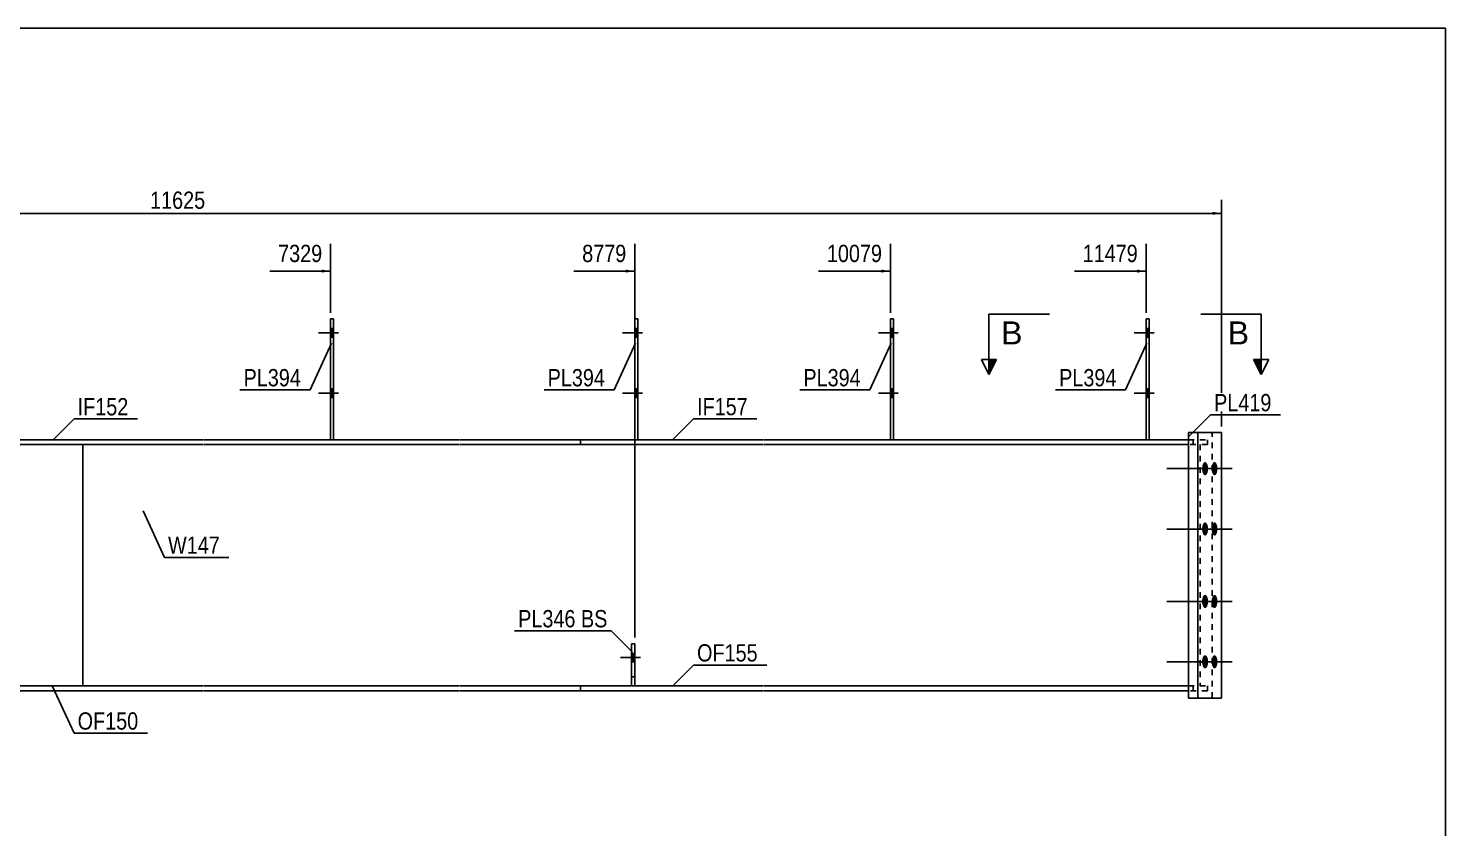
# Model space of a CAD drawing. Header units: millimetres. Extents: x -321 to 81, y -168 to 109.
# Drawn here: x -153.4 to 81.3, y -23.5 to 109 of the extents above; entities that cross this region are included whole.
import ezdxf

# ---------------------------------------------------------------- set-up
doc = ezdxf.new("R2010")
doc.units = ezdxf.units.MM
doc.linetypes.add('DXK_LINE_DOT1', pattern=[1.8814, 0.9407, -0.9407])
doc.linetypes.add('DXK_LINE_DOT2', pattern=[3.9198, 1.9599, -1.9599])
doc.styles.add('Arial', font='ARIAL.TTF', dxfattribs={"height": 0.2})
doc.styles.add('Arial Narrow', font='ARIALN.TTF', dxfattribs={"height": 0.2})

# ---------------------------------------------------------------- blocks, each defined once
blk = doc.blocks.new('Unknown-624482646-1210')
at = {"color": 5, "linetype": 'Continuous'}
for p, q in [((81.34, 108.96), (-318.66, 108.96)), ((81.34, -168.04), (81.34, 108.96))]:
    blk.add_line(p, q, dxfattribs=at)
blk = doc.blocks.new('Bolt-624482646-1265 - 1262')
at = {"linetype": 'Continuous'}
for points in [[(32.25, 57.8), (32.25, 59.2), (31.75, 59.2), (31.75, 57.8)], [(32.25, 57.8), (32.25, 59.2), (31.75, 59.2), (31.75, 57.8)], [(32.25, 47.8), (32.25, 49.2), (31.75, 49.2), (31.75, 47.8)], [(32.25, 47.8), (32.25, 49.2), (31.75, 49.2), (31.75, 47.8)]]:
    blk.add_hatch(color=3, dxfattribs=at).paths.add_polyline_path(points)
at = {"color": 3, "linetype": 'Continuous'}
for p, q in [((32.25, 59.2), (31.75, 59.2)), ((32.25, 59.2), (31.75, 59.2)), ((33.05, 58.5), (29.75, 58.5)), ((33.05, 58.5), (29.75, 58.5)), ((32.25, 57.8), (31.75, 57.8)), ((32.25, 57.8), (31.75, 57.8)), ((33.05, 48.5), (29.75, 48.5)), ((33.05, 48.5), (29.75, 48.5)), ((32.25, 49.2), (31.75, 49.2)), ((32.25, 49.2), (31.75, 49.2)), ((32.25, 47.8), (31.75, 47.8)), ((32.25, 47.8), (31.75, 47.8))]:
    blk.add_line(p, q, dxfattribs=at)
blk = doc.blocks.new('Bolt-624482646-1266 - 1262')
at = {"color": 3, "linetype": 'DXK_LINE_DOT2'}
for p, q in [((-52, 4.7), (-55.3, 4.7)), ((-52.95, 5.4), (-53.45, 5.4)), ((-52.95, 4), (-53.45, 4))]:
    blk.add_line(p, q, dxfattribs=at)
blk = doc.blocks.new('Part-624482646-1524 - 1262')
at = {"color": 7, "linetype": 'DXK_LINE_DOT1'}
for p, q in [((-279.5, 40), (-299.5, 40)), ((-299.5, 40), (-299.5, 0)), ((-236.8, 40), (-279.4, 40)), ((-194.45, 40), (-236.7, 40)), ((-144.35, 40), (-194.35, 40)), ((-299.5, 0), (-279.5, 0)), ((-279.4, 0), (-258.6, 0)), ((-258.1, 0), (-236.8, 0)), ((-236.7, 0), (-194.45, 0)), ((-194.35, 0), (-144.35, 0))]:
    blk.add_line(p, q, dxfattribs=at)
at = {"color": 2, "linetype": 'Continuous'}
blk.add_line((-144.35, 40), (-144.35, 0), dxfattribs=at)
blk = doc.blocks.new('Bolt-624482646-1267 - 1262')
at = {"linetype": 'Continuous'}
blk.add_hatch(color=3, dxfattribs=at).paths.add_polyline_path([(-52.95, 4), (-52.95, 5.4), (-53.45, 5.4), (-53.45, 4)])
at = {"color": 3, "linetype": 'Continuous'}
for p, q in [((-52, 4.7), (-55.3, 4.7)), ((-52.95, 5.4), (-53.45, 5.4)), ((-52.95, 4), (-53.45, 4))]:
    blk.add_line(p, q, dxfattribs=at)
blk = doc.blocks.new('Bolt-624482646-1268 - 1262')
at = {"linetype": 'Continuous'}
for points in [[(-102.8, 57.8), (-102.8, 59.2), (-103.3, 59.2), (-103.3, 57.8)], [(-102.8, 57.8), (-102.8, 59.2), (-103.3, 59.2), (-103.3, 57.8)], [(-102.8, 47.8), (-102.8, 49.2), (-103.3, 49.2), (-103.3, 47.8)], [(-102.8, 47.8), (-102.8, 49.2), (-103.3, 49.2), (-103.3, 47.8)]]:
    blk.add_hatch(color=3, dxfattribs=at).paths.add_polyline_path(points)
at = {"color": 3, "linetype": 'Continuous'}
for p, q in [((-102.8, 59.2), (-103.3, 59.2)), ((-102.8, 59.2), (-103.3, 59.2)), ((-102, 58.5), (-105.3, 58.5)), ((-102, 58.5), (-105.3, 58.5)), ((-102.8, 57.8), (-103.3, 57.8)), ((-102.8, 57.8), (-103.3, 57.8)), ((-102, 48.5), (-105.3, 48.5)), ((-102, 48.5), (-105.3, 48.5)), ((-102.8, 49.2), (-103.3, 49.2)), ((-102.8, 49.2), (-103.3, 49.2)), ((-102.8, 47.8), (-103.3, 47.8)), ((-102.8, 47.8), (-103.3, 47.8))]:
    blk.add_line(p, q, dxfattribs=at)
blk = doc.blocks.new('Part-624482646-1390 - 1262')
at = {"color": 2, "linetype": 'Continuous'}
for p, q in [((44.25, 42), (38.74, 42)), ((38.74, 42), (38.74, -2)), ((40.32, -2), (40.32, 42)), ((44.25, -2), (44.25, 42)), ((44.25, -2), (38.74, -2))]:
    blk.add_line(p, q, dxfattribs=at)
at = {"color": 7, "linetype": 'DXK_LINE_DOT1'}
blk.add_line((42.67, -2), (42.67, 42), dxfattribs=at)
blk = doc.blocks.new('Part-624482646-1608 - 1262')
at = {"color": 2, "linetype": 'Continuous'}
for p, q in [((-52.45, 60.8), (-52.95, 60.8)), ((-52.95, 60.8), (-52.95, 40.8)), ((-52.45, 40.8), (-52.45, 60.8))]:
    blk.add_line(p, q, dxfattribs=at)
at = {"color": 7, "linetype": 'DXK_LINE_DOT1'}
blk.add_line((-52.95, 40.8), (-52.45, 40.8), dxfattribs=at)
blk = doc.blocks.new('Part-624482646-1544 - 1262')
at = {"color": 2, "linetype": 'Continuous'}
for p, q in [((-102.8, 60.8), (-103.3, 60.8)), ((-103.3, 60.8), (-103.3, 40.8)), ((-102.8, 40.8), (-102.8, 60.8))]:
    blk.add_line(p, q, dxfattribs=at)
at = {"color": 7, "linetype": 'DXK_LINE_DOT1'}
blk.add_line((-103.3, 40.8), (-102.8, 40.8), dxfattribs=at)
blk = doc.blocks.new('Bolt-624482646-1508 - 1262')
at = {"linetype": 'Continuous'}
for points in [[(41, 36), (41.01, 36.23), (41.05, 36.45), (41.1, 36.65), (41.17, 36.82), (41.25, 36.95), (41.35, 37.05), (41.45, 37.09), (41.55, 37.09), (41.66, 37.05), (41.75, 36.95), (41.84, 36.82), (41.91, 36.65), (41.96, 36.45), (41.99, 36.23), (42, 36), (41.99, 35.77), (41.96, 35.55), (41.91, 35.35), (41.84, 35.18), (41.75, 35.05), (41.66, 34.95), (41.55, 34.91), (41.45, 34.91), (41.35, 34.95), (41.25, 35.05), (41.17, 35.18), (41.1, 35.35), (41.05, 35.55), (41.01, 35.77)], [(42.59, 36), (42.6, 36.23), (42.63, 36.45), (42.68, 36.65), (42.75, 36.82), (42.83, 36.95), (42.92, 37.05), (43.02, 37.09), (43.12, 37.09), (43.22, 37.05), (43.31, 36.95), (43.39, 36.82), (43.46, 36.65), (43.51, 36.45), (43.54, 36.23), (43.55, 36), (43.54, 35.77), (43.51, 35.55), (43.46, 35.35), (43.39, 35.18), (43.31, 35.05), (43.22, 34.95), (43.12, 34.91), (43.02, 34.91), (42.92, 34.95), (42.83, 35.05), (42.75, 35.18), (42.68, 35.35), (42.63, 35.55), (42.6, 35.77)], [(41, 26), (41.01, 26.23), (41.05, 26.45), (41.1, 26.65), (41.17, 26.82), (41.25, 26.95), (41.35, 27.05), (41.45, 27.09), (41.55, 27.09), (41.66, 27.05), (41.75, 26.95), (41.84, 26.82), (41.91, 26.65), (41.96, 26.45), (41.99, 26.23), (42, 26), (41.99, 25.77), (41.96, 25.55), (41.91, 25.35), (41.84, 25.18), (41.75, 25.05), (41.66, 24.95), (41.55, 24.91), (41.45, 24.91), (41.35, 24.95), (41.25, 25.05), (41.17, 25.18), (41.1, 25.35), (41.05, 25.55), (41.01, 25.77)], [(42.59, 26), (42.6, 26.23), (42.63, 26.45), (42.68, 26.65), (42.75, 26.82), (42.83, 26.95), (42.92, 27.05), (43.02, 27.09), (43.12, 27.09), (43.22, 27.05), (43.31, 26.95), (43.39, 26.82), (43.46, 26.65), (43.51, 26.45), (43.54, 26.23), (43.55, 26), (43.54, 25.77), (43.51, 25.55), (43.46, 25.35), (43.39, 25.18), (43.31, 25.05), (43.22, 24.95), (43.12, 24.91), (43.02, 24.91), (42.92, 24.95), (42.83, 25.05), (42.75, 25.18), (42.68, 25.35), (42.63, 25.55), (42.6, 25.77)], [(41, 14), (41.01, 14.23), (41.05, 14.45), (41.1, 14.65), (41.17, 14.82), (41.25, 14.95), (41.35, 15.05), (41.45, 15.09), (41.55, 15.09), (41.66, 15.05), (41.75, 14.95), (41.84, 14.82), (41.91, 14.65), (41.96, 14.45), (41.99, 14.23), (42, 14), (41.99, 13.77), (41.96, 13.55), (41.91, 13.35), (41.84, 13.18), (41.75, 13.05), (41.66, 12.95), (41.55, 12.91), (41.45, 12.91), (41.35, 12.95), (41.25, 13.05), (41.17, 13.18), (41.1, 13.35), (41.05, 13.55), (41.01, 13.77)], [(42.59, 14), (42.6, 14.23), (42.63, 14.45), (42.68, 14.65), (42.75, 14.82), (42.83, 14.95), (42.92, 15.05), (43.02, 15.09), (43.12, 15.09), (43.22, 15.05), (43.31, 14.95), (43.39, 14.82), (43.46, 14.65), (43.51, 14.45), (43.54, 14.23), (43.55, 14), (43.54, 13.77), (43.51, 13.55), (43.46, 13.35), (43.39, 13.18), (43.31, 13.05), (43.22, 12.95), (43.12, 12.91), (43.02, 12.91), (42.92, 12.95), (42.83, 13.05), (42.75, 13.18), (42.68, 13.35), (42.63, 13.55), (42.6, 13.77)], [(41, 4), (41.01, 4.23), (41.05, 4.45), (41.1, 4.65), (41.17, 4.82), (41.25, 4.95), (41.35, 5.05), (41.45, 5.09), (41.55, 5.09), (41.66, 5.05), (41.75, 4.95), (41.84, 4.82), (41.91, 4.65), (41.96, 4.45), (41.99, 4.23), (42, 4), (41.99, 3.77), (41.96, 3.55), (41.91, 3.35), (41.84, 3.18), (41.75, 3.05), (41.66, 2.95), (41.55, 2.91), (41.45, 2.91), (41.35, 2.95), (41.25, 3.05), (41.17, 3.18), (41.1, 3.35), (41.05, 3.55), (41.01, 3.77)], [(42.59, 4), (42.6, 4.23), (42.63, 4.45), (42.68, 4.65), (42.75, 4.82), (42.83, 4.95), (42.92, 5.05), (43.02, 5.09), (43.12, 5.09), (43.22, 5.05), (43.31, 4.95), (43.39, 4.82), (43.46, 4.65), (43.51, 4.45), (43.54, 4.23), (43.55, 4), (43.54, 3.77), (43.51, 3.55), (43.46, 3.35), (43.39, 3.18), (43.31, 3.05), (43.22, 2.95), (43.12, 2.91), (43.02, 2.91), (42.92, 2.95), (42.83, 3.05), (42.75, 3.18), (42.68, 3.35), (42.63, 3.55), (42.6, 3.77)]]:
    blk.add_hatch(color=3, dxfattribs=at).paths.add_polyline_path(points)
at = {"color": 3, "linetype": 'Continuous'}
for p, q in [((44.41, 36), (35.18, 36)), ((45.98, 36), (36.75, 36)), ((44.41, 26), (35.18, 26)), ((45.98, 26), (36.75, 26)), ((44.41, 14), (35.18, 14)), ((45.98, 14), (36.75, 14)), ((44.41, 4), (35.18, 4)), ((45.98, 4), (36.75, 4))]:
    blk.add_line(p, q, dxfattribs=at)
blk = doc.blocks.new('Part-624482646-1323 - 1262')
at = {"color": 2, "linetype": 'Continuous'}
for p, q in [((-10.1, 60.8), (-10.6, 60.8)), ((-10.6, 60.8), (-10.6, 40.8)), ((-10.1, 40.8), (-10.1, 60.8))]:
    blk.add_line(p, q, dxfattribs=at)
at = {"color": 7, "linetype": 'DXK_LINE_DOT1'}
blk.add_line((-10.6, 40.8), (-10.1, 40.8), dxfattribs=at)
blk = doc.blocks.new('Bolt-624482646-1324 - 1262')
at = {"linetype": 'Continuous'}
for points in [[(-10.1, 57.8), (-10.1, 59.2), (-10.6, 59.2), (-10.6, 57.8)], [(-10.1, 57.8), (-10.1, 59.2), (-10.6, 59.2), (-10.6, 57.8)], [(-10.1, 47.8), (-10.1, 49.2), (-10.6, 49.2), (-10.6, 47.8)], [(-10.1, 47.8), (-10.1, 49.2), (-10.6, 49.2), (-10.6, 47.8)]]:
    blk.add_hatch(color=3, dxfattribs=at).paths.add_polyline_path(points)
at = {"color": 3, "linetype": 'Continuous'}
for p, q in [((-10.1, 59.2), (-10.6, 59.2)), ((-10.1, 59.2), (-10.6, 59.2)), ((-9.3, 58.5), (-12.6, 58.5)), ((-9.3, 58.5), (-12.6, 58.5)), ((-10.1, 57.8), (-10.6, 57.8)), ((-10.1, 57.8), (-10.6, 57.8)), ((-9.3, 48.5), (-12.6, 48.5)), ((-9.3, 48.5), (-12.6, 48.5)), ((-10.1, 49.2), (-10.6, 49.2)), ((-10.1, 49.2), (-10.6, 49.2)), ((-10.1, 47.8), (-10.6, 47.8)), ((-10.1, 47.8), (-10.6, 47.8))]:
    blk.add_line(p, q, dxfattribs=at)
blk = doc.blocks.new('Part-624482646-1412 - 1262')
at = {"color": 2, "linetype": 'Continuous'}
for p, q in [((-174.35, -0.8), (-174.35, 0)), ((-124.35, 0), (-174.35, 0)), ((-82, 0), (-124.25, 0)), ((-61.9, 0), (-81.9, 0)), ((-61.9, -0.8), (-61.9, 0)), ((-124.35, -0.8), (-174.35, -0.8)), ((-82, -0.8), (-124.25, -0.8)), ((-61.9, -0.8), (-81.9, -0.8))]:
    blk.add_line(p, q, dxfattribs=at)
blk = doc.blocks.new('Part-624482646-1440 - 1262')
at = {"color": 2, "linetype": 'Continuous'}
for p, q in [((-31.65, 0), (-61.9, 0)), ((-61.9, 0), (-61.9, -0.8)), ((10.7, 0), (-31.55, 0)), ((38.74, 0), (10.8, 0)), ((-61.9, -0.8), (-31.65, -0.8)), ((-31.55, -0.8), (10.7, -0.8)), ((10.8, -0.8), (38.74, -0.8))]:
    blk.add_line(p, q, dxfattribs=at)
at = {"color": 7, "linetype": 'DXK_LINE_DOT1'}
for p, q in [((38.74, 0), (41.9, 0)), ((39.51, -0.8), (39.51, 0)), ((41.9, 0), (41.9, -0.8)), ((41.9, -0.8), (38.74, -0.8))]:
    blk.add_line(p, q, dxfattribs=at)
blk = doc.blocks.new('Part-624482646-1462 - 1262')
at = {"color": 2, "linetype": 'Continuous'}
blk.add_line((-144.35, 0), (-144.35, 40), dxfattribs=at)
at = {"color": 7, "linetype": 'DXK_LINE_DOT1'}
for p, q in [((-144.35, 40), (-124.35, 40)), ((-124.25, 40), (-82, 40)), ((-81.9, 40), (-31.65, 40)), ((-31.55, 40), (10.7, 40)), ((10.8, 40), (40.68, 40)), ((40.68, 40), (40.68, 0)), ((-124.35, 0), (-144.35, 0)), ((-82, 0), (-124.25, 0)), ((-31.65, 0), (-81.9, 0)), ((10.7, 0), (-31.55, 0)), ((38.74, 0), (10.8, 0))]:
    blk.add_line(p, q, dxfattribs=at)
blk = doc.blocks.new('Part-624482646-1506 - 1262')
at = {"color": 2, "linetype": 'Continuous'}
for p, q in [((-31.65, 40.8), (-61.9, 40.8)), ((-61.9, 40), (-61.9, 40.8)), ((-31.65, 40), (-61.9, 40)), ((10.7, 40.8), (-31.55, 40.8)), ((10.7, 40), (-31.55, 40)), ((38.74, 40.8), (10.8, 40.8)), ((38.74, 40), (10.8, 40))]:
    blk.add_line(p, q, dxfattribs=at)
at = {"color": 7, "linetype": 'DXK_LINE_DOT1'}
for p, q in [((38.74, 40.8), (41.9, 40.8)), ((39.51, 40), (39.51, 40.8)), ((41.9, 40), (40.68, 40)), ((41.9, 40.8), (41.9, 40))]:
    blk.add_line(p, q, dxfattribs=at)
blk = doc.blocks.new('Part-624482646-1603 - 1262')
at = {"color": 2, "linetype": 'Continuous'}
for p, q in [((-174.35, 40.8), (-124.35, 40.8)), ((-174.35, 40.8), (-174.35, 40)), ((-174.35, 40), (-124.35, 40)), ((-124.25, 40.8), (-82, 40.8)), ((-124.25, 40), (-82, 40)), ((-81.9, 40.8), (-61.9, 40.8)), ((-81.9, 40), (-61.9, 40)), ((-61.9, 40), (-61.9, 40.8))]:
    blk.add_line(p, q, dxfattribs=at)
blk = doc.blocks.new('Part-624482646-1549 - 1262')
at = {"color": 2, "linetype": 'Continuous'}
for p, q in [((-53.45, 0), (-53.45, 7)), ((-53.45, 7), (-52.95, 7)), ((-52.95, 7), (-52.95, 0))]:
    blk.add_line(p, q, dxfattribs=at)
at = {"color": 7, "linetype": 'DXK_LINE_DOT1'}
blk.add_line((-53.45, 1.5), (-52.95, 1.5), dxfattribs=at)
blk = doc.blocks.new('Part-624482646-1554 - 1262')
at = {"color": 7, "linetype": 'DXK_LINE_DOT1'}
for p, q in [((-53.45, 0), (-53.45, 7)), ((-53.45, 7), (-52.95, 7)), ((-52.95, 7), (-52.95, 0))]:
    blk.add_line(p, q, dxfattribs=at)
blk = doc.blocks.new('Part-624482646-1559 - 1262')
at = {"color": 2, "linetype": 'Continuous'}
for p, q in [((32.25, 60.8), (31.75, 60.8)), ((31.75, 60.8), (31.75, 40.8)), ((32.25, 40.8), (32.25, 60.8))]:
    blk.add_line(p, q, dxfattribs=at)
at = {"color": 7, "linetype": 'DXK_LINE_DOT1'}
blk.add_line((31.75, 40.8), (32.25, 40.8), dxfattribs=at)
blk = doc.blocks.new('Bolt-624482646-1609 - 1262')
at = {"linetype": 'Continuous'}
for points in [[(-52.45, 57.8), (-52.45, 59.2), (-52.95, 59.2), (-52.95, 57.8)], [(-52.45, 57.8), (-52.45, 59.2), (-52.95, 59.2), (-52.95, 57.8)], [(-52.45, 47.8), (-52.45, 49.2), (-52.95, 49.2), (-52.95, 47.8)], [(-52.45, 47.8), (-52.45, 49.2), (-52.95, 49.2), (-52.95, 47.8)]]:
    blk.add_hatch(color=3, dxfattribs=at).paths.add_polyline_path(points)
at = {"color": 3, "linetype": 'Continuous'}
for p, q in [((-52.45, 59.2), (-52.95, 59.2)), ((-52.45, 59.2), (-52.95, 59.2)), ((-51.65, 58.5), (-54.95, 58.5)), ((-51.65, 58.5), (-54.95, 58.5)), ((-52.45, 57.8), (-52.95, 57.8)), ((-52.45, 57.8), (-52.95, 57.8)), ((-51.65, 48.5), (-54.95, 48.5)), ((-51.65, 48.5), (-54.95, 48.5)), ((-52.45, 49.2), (-52.95, 49.2)), ((-52.45, 49.2), (-52.95, 49.2)), ((-52.45, 47.8), (-52.95, 47.8)), ((-52.45, 47.8), (-52.95, 47.8))]:
    blk.add_line(p, q, dxfattribs=at)
blk = doc.blocks.new('StraightDimension-624482646-1697 - 1262')
at = {"linetype": 'Continuous'}
blk.add_hatch(color=7, dxfattribs=at).paths.add_polyline_path([(42.75, 78.55), (44.25, 78.3), (42.75, 78.05)])
at = {"color": 7, "linetype": 'Continuous'}
for p, q in [((44.25, 43), (44.25, 80.55)), ((-301.5, 78.3), (44.25, 78.3))]:
    blk.add_line(p, q, dxfattribs=at)
at = {"color": 0}
blk.add_wipeout([(-123.45, 78.45), (-123.45, 82.65), (-133.79, 82.65), (-133.79, 78.45)], dxfattribs=at)
at = {"color": 3, "style": 'Arial Narrow'}
blk.add_text('11625', height=2.863, dxfattribs=at).set_placement((-133.19, 79.05))
blk = doc.blocks.new('StraightDimension-624482646-5966 - 1262')
at = {"linetype": 'Continuous'}
blk.add_hatch(color=7, dxfattribs=at).paths.add_polyline_path([(30.25, 68.98), (31.75, 68.73), (30.25, 68.48)])
at = {"color": 7, "linetype": 'Continuous'}
for p, q in [((31.75, 61.8), (31.75, 73.23)), ((19.86, 68.73), (31.75, 68.73))]:
    blk.add_line(p, q, dxfattribs=at)
at = {"color": 0}
blk.add_wipeout([(30.97, 69.63), (30.97, 73.83), (20.63, 73.83), (20.63, 69.63)], dxfattribs=at)
at = {"color": 3, "style": 'Arial Narrow'}
blk.add_text('11479', height=2.863, dxfattribs=at).set_placement((21.23, 70.23))
blk = doc.blocks.new('StraightDimension-624482646-5967 - 1262')
at = {"linetype": 'Continuous'}
blk.add_hatch(color=7, dxfattribs=at).paths.add_polyline_path([(-12.1, 68.98), (-10.6, 68.73), (-12.1, 68.48)])
at = {"color": 7, "linetype": 'Continuous'}
for p, q in [((-10.6, 61.8), (-10.6, 73.23)), ((-22.49, 68.73), (-10.6, 68.73))]:
    blk.add_line(p, q, dxfattribs=at)
at = {"color": 0}
blk.add_wipeout([(-11.38, 69.63), (-11.38, 73.83), (-21.72, 73.83), (-21.72, 69.63)], dxfattribs=at)
at = {"color": 3, "style": 'Arial Narrow'}
blk.add_text('10079', height=2.863, dxfattribs=at).set_placement((-21.12, 70.23))
blk = doc.blocks.new('StraightDimension-624482646-5968 - 1262')
at = {"linetype": 'Continuous'}
blk.add_hatch(color=7, dxfattribs=at).paths.add_polyline_path([(-54.45, 68.98), (-52.95, 68.73), (-54.45, 68.48)])
at = {"color": 7, "linetype": 'Continuous'}
for p, q in [((-52.95, 8), (-52.95, 73.23)), ((-63.01, 68.73), (-52.95, 68.73))]:
    blk.add_line(p, q, dxfattribs=at)
at = {"color": 0}
blk.add_wipeout([(-53.73, 69.63), (-53.73, 73.83), (-62.24, 73.83), (-62.24, 69.63)], dxfattribs=at)
at = {"color": 3, "style": 'Arial Narrow'}
blk.add_text('8779', height=2.863, dxfattribs=at).set_placement((-61.64, 70.23))
blk = doc.blocks.new('StraightDimension-624482646-5969 - 1262')
at = {"linetype": 'Continuous'}
blk.add_hatch(color=7, dxfattribs=at).paths.add_polyline_path([(-104.8, 68.98), (-103.3, 68.73), (-104.8, 68.48)])
at = {"color": 7, "linetype": 'Continuous'}
for p, q in [((-103.3, 61.8), (-103.3, 73.23)), ((-113.36, 68.73), (-103.3, 68.73))]:
    blk.add_line(p, q, dxfattribs=at)
at = {"color": 0}
blk.add_wipeout([(-104.07, 69.63), (-104.07, 73.83), (-112.59, 73.83), (-112.59, 69.63)], dxfattribs=at)
at = {"color": 3, "style": 'Arial Narrow'}
blk.add_text('7329', height=2.863, dxfattribs=at).set_placement((-111.99, 70.23))
blk = doc.blocks.new('Mark-624482646-1386 - 1262')
at = {"color": 0}
blk.add_wipeout([(52.5, 45.51), (52.5, 48.51), (43, 48.51), (43, 45.51)], dxfattribs=at)
blk.add_wipeout([(52.5, 45.51), (52.5, 48.51), (43, 48.51), (43, 45.51)], dxfattribs=at)
at = {"color": 7, "linetype": 'Continuous'}
for p, q in [((38.86, 41.38), (42.4, 44.91)), ((42.4, 44.91), (54, 44.91))]:
    blk.add_line(p, q, dxfattribs=at)
at = {"color": 3, "style": 'Arial Narrow'}
blk.add_text('PL419', height=2.863, dxfattribs=at).set_placement((43, 45.51))
blk = doc.blocks.new('SectionMark-624482646-1815 - 1262')
at = {"linetype": 'Continuous'}
for points in [[(5.72, 54.08), (6.97, 54.08), (5.72, 51.58)], [(49.54, 54.08), (50.79, 54.08), (50.79, 51.58)]]:
    blk.add_hatch(color=30, dxfattribs=at).paths.add_polyline_path(points)
at = {"color": 30, "linetype": 'Continuous'}
for p, q in [((5.72, 61.58), (5.72, 51.58)), ((50.79, 61.58), (50.79, 51.58)), ((5.72, 51.58), (4.47, 54.08)), ((6.97, 54.08), (4.47, 54.08)), ((5.72, 51.58), (6.97, 54.08)), ((49.54, 54.08), (52.04, 54.08)), ((50.79, 51.58), (49.54, 54.08)), ((52.04, 54.08), (50.79, 51.58))]:
    blk.add_line(p, q, dxfattribs=at)
at = {"color": 0, "linetype": 'Continuous'}
for points in [[(11.28, 56.58), (11.28, 60.58), (7.72, 60.58), (7.72, 56.58)], [(48.79, 56.58), (48.79, 60.58), (45.24, 60.58), (45.24, 56.58)]]:
    blk.add_wipeout(points, dxfattribs=at)
at = {"color": 30, "linetype": 'Continuous'}
for p, q in [((5.72, 61.58), (15.72, 61.58)), ((50.79, 61.58), (40.79, 61.58))]:
    blk.add_line(p, q, dxfattribs=at)
at = {"color": 96, "linetype": 'Continuous', "style": 'Arial'}
for p in [(7.72, 56.58), (45.24, 56.58)]:
    blk.add_text('B', height=3.82, dxfattribs=at).set_placement(p)
blk = doc.blocks.new('Mark-624482646-1555 - 1262')
at = {"color": 7, "linetype": 'Continuous'}
blk.add_line((31.88, 56.77), (28.34, 49.04), dxfattribs=at)
at = {"color": 0}
blk.add_wipeout([(26.84, 49.64), (26.84, 52.64), (17.34, 52.64), (17.34, 49.64)], dxfattribs=at)
blk.add_wipeout([(26.84, 49.64), (26.84, 52.64), (17.34, 52.64), (17.34, 49.64)], dxfattribs=at)
at = {"color": 7, "linetype": 'Continuous'}
blk.add_line((16.74, 49.04), (28.34, 49.04), dxfattribs=at)
at = {"color": 3, "style": 'Arial Narrow'}
blk.add_text('PL394', height=2.863, dxfattribs=at).set_placement((17.34, 49.64))
blk = doc.blocks.new('Mark-624482646-1502 - 1262')
at = {"color": 0}
blk.add_wipeout([(-34.21, 44.85), (-34.21, 47.85), (-42.62, 47.85), (-42.62, 44.85)], dxfattribs=at)
blk.add_wipeout([(-34.21, 44.85), (-34.21, 47.85), (-42.62, 47.85), (-42.62, 44.85)], dxfattribs=at)
at = {"color": 7, "linetype": 'Continuous'}
for p, q in [((-46.75, 40.71), (-43.22, 44.25)), ((-43.22, 44.25), (-32.71, 44.25))]:
    blk.add_line(p, q, dxfattribs=at)
at = {"color": 3, "style": 'Arial Narrow'}
blk.add_text('IF157', height=2.863, dxfattribs=at).set_placement((-42.62, 44.85))
blk = doc.blocks.new('Mark-624482646-1319 - 1262')
at = {"color": 7, "linetype": 'Continuous'}
blk.add_line((-10.47, 56.77), (-14.01, 49.04), dxfattribs=at)
at = {"color": 0}
blk.add_wipeout([(-15.51, 49.64), (-15.51, 52.64), (-25.01, 52.64), (-25.01, 49.64)], dxfattribs=at)
blk.add_wipeout([(-15.51, 49.64), (-15.51, 52.64), (-25.01, 52.64), (-25.01, 49.64)], dxfattribs=at)
at = {"color": 7, "linetype": 'Continuous'}
blk.add_line((-25.61, 49.04), (-14.01, 49.04), dxfattribs=at)
at = {"color": 3, "style": 'Arial Narrow'}
blk.add_text('PL394', height=2.863, dxfattribs=at).set_placement((-25.01, 49.64))
blk = doc.blocks.new('Mark-624482646-1408 - 1262')
at = {"color": 0}
blk.add_wipeout([(-135.14, -7.24), (-135.14, -4.24), (-145.19, -4.24), (-145.19, -7.24)], dxfattribs=at)
blk.add_wipeout([(-135.14, -7.24), (-135.14, -4.24), (-145.19, -4.24), (-145.19, -7.24)], dxfattribs=at)
at = {"color": 7, "linetype": 'Continuous'}
for p, q in [((-149.33, -0.11), (-145.79, -7.84)), ((-145.79, -7.84), (-133.64, -7.84))]:
    blk.add_line(p, q, dxfattribs=at)
at = {"color": 3, "style": 'Arial Narrow'}
blk.add_text('OF150', height=2.863, dxfattribs=at).set_placement((-145.19, -7.24))
blk = doc.blocks.new('Mark-624482646-1458 - 1262')
at = {"color": 0}
blk.add_wipeout([(-121.64, 21.89), (-121.64, 24.89), (-130.22, 24.89), (-130.22, 21.89)], dxfattribs=at)
blk.add_wipeout([(-121.64, 21.89), (-121.64, 24.89), (-130.22, 24.89), (-130.22, 21.89)], dxfattribs=at)
at = {"color": 7, "linetype": 'Continuous'}
for p, q in [((-134.36, 29.02), (-130.82, 21.29)), ((-130.82, 21.29), (-120.14, 21.29))]:
    blk.add_line(p, q, dxfattribs=at)
at = {"color": 3, "style": 'Arial Narrow'}
blk.add_text('W147', height=2.863, dxfattribs=at).set_placement((-130.22, 21.89))
blk = doc.blocks.new('MarkSet-624482646-1836 - 1262')
at = {"color": 0}
blk.add_wipeout([(-62.74, 9.71), (-62.74, 12.71), (-72.24, 12.71), (-72.24, 9.71)], dxfattribs=at)
blk.add_wipeout([(-62.74, 9.71), (-62.74, 12.71), (-72.24, 12.71), (-72.24, 9.71)], dxfattribs=at)
blk.add_wipeout([(-57.46, 9.71), (-57.46, 12.71), (-61.84, 12.71), (-61.84, 9.71)], dxfattribs=at)
blk.add_wipeout([(-57.46, 9.71), (-57.46, 12.71), (-61.84, 12.71), (-61.84, 9.71)], dxfattribs=at)
at = {"color": 7, "linetype": 'Continuous'}
for p in [(-72.84, 9.11), (-53.32, 5.57)]:
    blk.add_line(p, (-56.86, 9.11), dxfattribs=at)
at = {"color": 3, "style": 'Arial Narrow'}
for s, p in [('PL346', (-72.24, 9.71)), ('BS', (-61.84, 9.71))]:
    blk.add_text(s, height=2.863, dxfattribs=at).set_placement(p)
blk = doc.blocks.new('Mark-624482646-1604 - 1262')
at = {"color": 7, "linetype": 'Continuous'}
blk.add_line((-52.82, 56.77), (-56.36, 49.04), dxfattribs=at)
at = {"color": 0}
blk.add_wipeout([(-57.86, 49.64), (-57.86, 52.64), (-67.36, 52.64), (-67.36, 49.64)], dxfattribs=at)
blk.add_wipeout([(-57.86, 49.64), (-57.86, 52.64), (-67.36, 52.64), (-67.36, 49.64)], dxfattribs=at)
at = {"color": 7, "linetype": 'Continuous'}
blk.add_line((-67.96, 49.04), (-56.36, 49.04), dxfattribs=at)
at = {"color": 3, "style": 'Arial Narrow'}
blk.add_text('PL394', height=2.863, dxfattribs=at).set_placement((-67.36, 49.64))
blk = doc.blocks.new('Mark-624482646-1540 - 1262')
at = {"color": 7, "linetype": 'Continuous'}
blk.add_line((-103.17, 56.77), (-106.71, 49.04), dxfattribs=at)
at = {"color": 0}
blk.add_wipeout([(-108.21, 49.64), (-108.21, 52.64), (-117.71, 52.64), (-117.71, 49.64)], dxfattribs=at)
blk.add_wipeout([(-108.21, 49.64), (-108.21, 52.64), (-117.71, 52.64), (-117.71, 49.64)], dxfattribs=at)
at = {"color": 7, "linetype": 'Continuous'}
blk.add_line((-118.31, 49.04), (-106.71, 49.04), dxfattribs=at)
at = {"color": 3, "style": 'Arial Narrow'}
blk.add_text('PL394', height=2.863, dxfattribs=at).set_placement((-117.71, 49.64))
blk = doc.blocks.new('Mark-624482646-1599 - 1262')
at = {"color": 0}
blk.add_wipeout([(-136.78, 44.83), (-136.78, 47.83), (-145.19, 47.83), (-145.19, 44.83)], dxfattribs=at)
blk.add_wipeout([(-136.78, 44.83), (-136.78, 47.83), (-145.19, 47.83), (-145.19, 44.83)], dxfattribs=at)
at = {"color": 7, "linetype": 'Continuous'}
for p, q in [((-149.33, 40.69), (-145.79, 44.23)), ((-145.79, 44.23), (-135.28, 44.23))]:
    blk.add_line(p, q, dxfattribs=at)
at = {"color": 3, "style": 'Arial Narrow'}
blk.add_text('IF152', height=2.863, dxfattribs=at).set_placement((-145.19, 44.83))
blk = doc.blocks.new('Mark-624482646-3533 - 1262')
at = {"color": 0}
blk.add_wipeout([(-32.57, 4.05), (-32.57, 7.05), (-42.62, 7.05), (-42.62, 4.05)], dxfattribs=at)
blk.add_wipeout([(-32.57, 4.05), (-32.57, 7.05), (-42.62, 7.05), (-42.62, 4.05)], dxfattribs=at)
at = {"color": 7, "linetype": 'Continuous'}
for p, q in [((-46.75, -0.09), (-43.22, 3.45)), ((-43.22, 3.45), (-31.07, 3.45))]:
    blk.add_line(p, q, dxfattribs=at)
at = {"color": 3, "style": 'Arial Narrow'}
blk.add_text('OF155', height=2.863, dxfattribs=at).set_placement((-42.62, 4.05))

msp = doc.modelspace()

# ---------------------------------------------------------------- block references
for name in ['Unknown-624482646-1210', 'Bolt-624482646-1268 - 1262', 'Part-624482646-1544 - 1262', 'Bolt-624482646-1609 - 1262', 'Part-624482646-1608 - 1262', 'Bolt-624482646-1324 - 1262', 'Part-624482646-1323 - 1262', 'Bolt-624482646-1265 - 1262', 'Part-624482646-1559 - 1262', 'Part-624482646-1524 - 1262', 'Part-624482646-1603 - 1262', 'Part-624482646-1462 - 1262', 'Part-624482646-1506 - 1262', 'Part-624482646-1390 - 1262', 'Bolt-624482646-1508 - 1262', 'Bolt-624482646-1266 - 1262', 'Bolt-624482646-1267 - 1262', 'Part-624482646-1549 - 1262', 'Part-624482646-1554 - 1262', 'Part-624482646-1412 - 1262', 'Part-624482646-1440 - 1262']:
    msp.add_blockref(name, (0, 0))

# ---------------------------------------------------------------- next in the draw order: block references
for name in ['StraightDimension-624482646-1697 - 1262', 'Mark-624482646-1458 - 1262', 'Mark-624482646-3533 - 1262', 'Mark-624482646-1408 - 1262']:
    msp.add_blockref(name, (0, 0))

# ---------------------------------------------------------------- next in the draw order: block references
for name in ['StraightDimension-624482646-5969 - 1262', 'StraightDimension-624482646-5968 - 1262', 'StraightDimension-624482646-5967 - 1262', 'StraightDimension-624482646-5966 - 1262', 'Mark-624482646-1540 - 1262', 'Mark-624482646-1319 - 1262', 'Mark-624482646-1599 - 1262', 'Mark-624482646-1502 - 1262', 'Mark-624482646-1386 - 1262']:
    msp.add_blockref(name, (0, 0))

# ---------------------------------------------------------------- next in the draw order: block references
for name in ['SectionMark-624482646-1815 - 1262', 'Mark-624482646-1604 - 1262', 'MarkSet-624482646-1836 - 1262']:
    msp.add_blockref(name, (0, 0))

# ---------------------------------------------------------------- next in the draw order: block references
msp.add_blockref('Mark-624482646-1555 - 1262', (0, 0))

doc.saveas('drawing.dxf')
